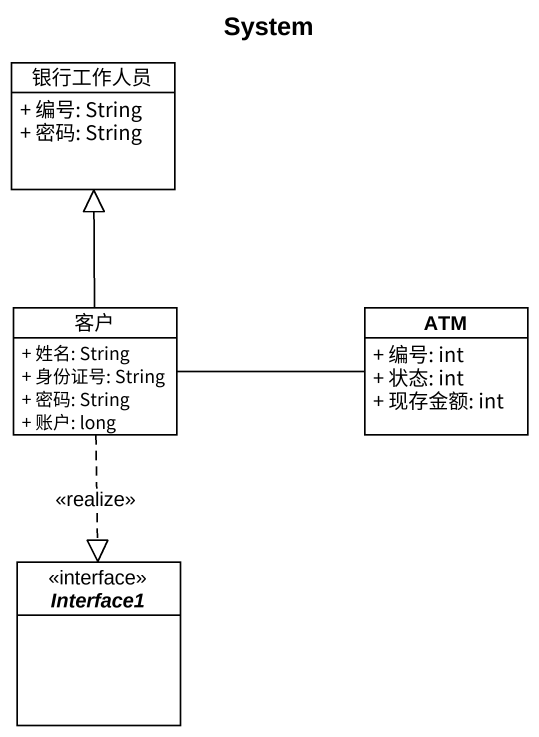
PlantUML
@startuml
title System
hide circle
hide empty members
skinparam classAttributeIconSize 0
class 银行工作人员 {
  + 编号: String
  + 密码: String
}
class 客户 {
  + 姓名: String
  + 身份证号: String
  + 密码: String
  + 账户: long
}
class ATM {
  + 编号: int
  + 状态: int
  + 现存金额: int
}
interface Interface1 <<interface>>
客户 -up-|> 银行工作人员
客户 -right- ATM
客户 ..|> Interface1 : <<realize>>
@enduml
